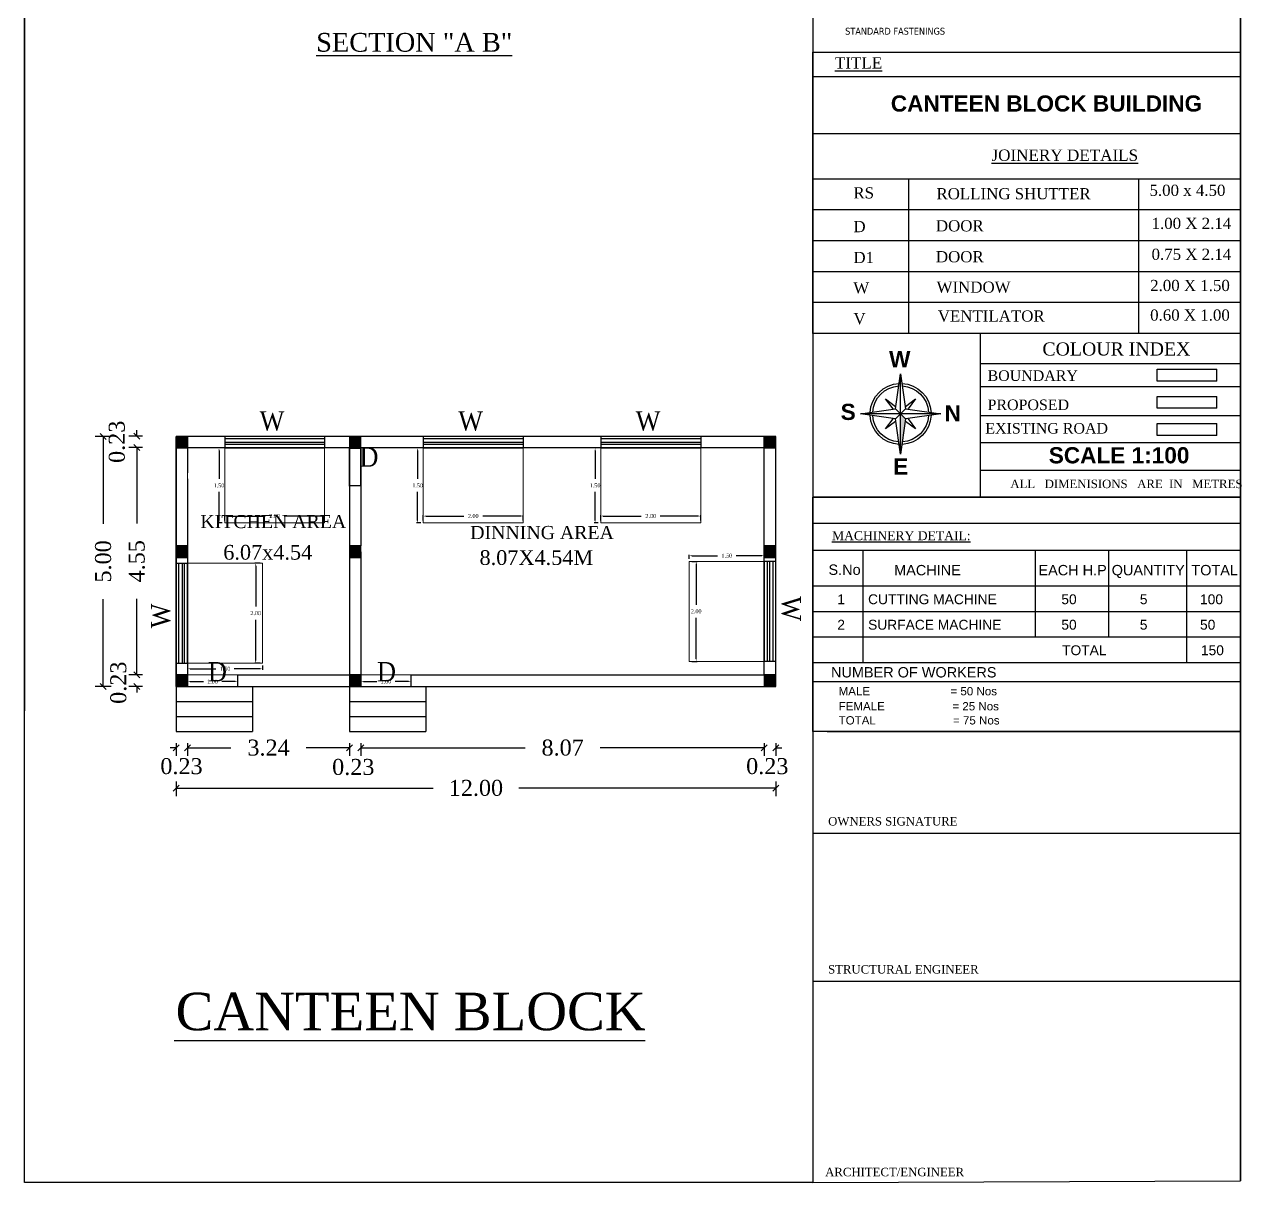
# Model space of a CAD drawing. Header units: metres. Extents: x 31037 to 31490, y -4422 to -3483.
# Drawn here: x 31191.9 to 31216.26, y -4214.88 to -4191.71 of the extents above; entities that cross this region are included whole.
import ezdxf
from ezdxf.enums import TextEntityAlignment as Align

# ---------------------------------------------------------------- set-up
doc = ezdxf.new("R2010")
doc.units = ezdxf.units.M
doc.header["$LTSCALE"] = 30
doc.header["$MEASUREMENT"] = 0
doc.header["$PDMODE"] = 34
doc.linetypes.add('DASHED2', pattern=[0.375, 0.25, -0.125])
doc.layers.get('0').update_dxf_attribs({"color": 30, "lineweight": 40})
for name, color, linetype in [('BLK_2_FLR_0_BLT_UP_AREA', 1, 'Continuous'), ('BLK_2_FLR_0_CARPET_AREA', 10, 'Continuous'), ('BLK_2_FLR_0_EXIT_WIDTH_DOOR', 2, 'Continuous'), ('BLK_2_FLR_0_KITCHEN_1', 1, 'Continuous'), ('BLK_2_FLR_0_KITCHEN_1_LIGHT_VENTILATION_1', 1, 'Continuous'), ('BLK_2_FLR_0_REGULAR_ROOM_1', 117, 'Continuous'), ('BLK_2_FLR_0_ROOM_1_LIGHT_VENTILATION_1', 3, 'Continuous'), ('LE', 3, 'Continuous'), ('txt', 75, 'Continuous')]:
    doc.layers.add(name, color=color, linetype=linetype)
for name, color, linetype, lineweight in [('DIM', 5, 'Continuous', 25), ('HAT', 8, 'Continuous', 18), ('JSC-K-Text 2', 7, 'Continuous', 20), ('Layer3', 7, 'DASHED2', 25), ('TEXT', 11, 'Continuous', 30), ('WINDOW', 3, 'Continuous', 30)]:
    doc.layers.add(name, color=color, linetype=linetype, lineweight=lineweight)
doc.styles.add('15', font='times.ttf', dxfattribs={"width": 0.9, "height": 1.5})
doc.styles.add('DIM', font='times.ttf')
doc.styles.add('JSC-Tahoma', font='tahoma.ttf')
doc.styles.add('off_name', font='arialbd.ttf')
doc.styles.add('RAM', font='dutchi.ttf')
doc.styles.add('ROMANC', font='times.ttf')
doc.styles.get("Standard").update_dxf_attribs({"font": 'times.ttf', "height": 0.05})
doc.styles.add('style2', font='arial.ttf')
doc.dimstyles.new('Standard$0', dxfattribs={"dimtxt": 0.08, "dimasz": 0.05, "dimexe": 0.02, "dimexo": 0.05, "dimgap": 0.09, "dimtad": 0, "dimtih": 1, "dimtoh": 1, "dimzin": 0, "dimdsep": 46, "dimtxsty": 'Standard', "dimcen": 0.09, "dimclrd": 7, "dimclre": 7, "dimclrt": 7, "dimadec": 0, "dimazin": 0, "dimtfac": 1, "dimtofl": 0, "dimtmove": 0, "dimatfit": 3, "dimfxl": 0, "dimtolj": 1, "dimtzin": 0, "dimarcsym": 0})

# ---------------------------------------------------------------- blocks, each defined once
blk = doc.blocks.new('_Oblique')
at = {"color": 0, "linetype": 'ByBlock', "lineweight": -2}
blk.add_line((-0.5, -0.5), (0.5, 0.5), dxfattribs=at)
blk = doc.blocks.new('*D121')
at = {"layer": 'BLK_2_FLR_0_ROOM_1_LIGHT_VENTILATION_1', "color": 232, "lineweight": -2}
for p, q in [((31199.832, -4200.182), (31199.749, -4200.182)), ((31199.769, -4200.232), (31199.769, -4200.801)), ((31199.769, -4201.632), (31199.769, -4201.062)), ((31199.832, -4201.682), (31199.749, -4201.682))]:
    blk.add_line(p, q, dxfattribs=at)
at = {"layer": 'BLK_2_FLR_0_ROOM_1_LIGHT_VENTILATION_1', "color": 232, "lineweight": 5}
for points in [[(31199.76, -4200.232), (31199.777, -4200.232), (31199.769, -4200.182)], [(31199.76, -4201.632), (31199.777, -4201.632), (31199.769, -4201.682)]]:
    blk.add_solid(points, dxfattribs=at)
at = {"layer": 'Defpoints', "color": 0, "lineweight": 5}
for p in [(31199.769, -4200.182), (31199.882, -4200.182), (31199.882, -4201.682)]:
    blk.add_point(p, dxfattribs=at)
at = {"layer": 'BLK_2_FLR_0_ROOM_1_LIGHT_VENTILATION_1', "color": 232, "lineweight": 5, "insert": (31199.769, -4200.932), "char_height": 0.08, "attachment_point": 5}
blk.add_mtext('\\A1;1.50', dxfattribs=at)
blk = doc.blocks.new('*D122')
at = {"layer": 'BLK_2_FLR_0_ROOM_1_LIGHT_VENTILATION_1', "color": 232, "lineweight": -2}
for p, q in [((31199.882, -4201.632), (31199.882, -4201.524)), ((31201.882, -4201.632), (31201.882, -4201.524)), ((31199.932, -4201.544), (31200.692, -4201.544)), ((31201.832, -4201.544), (31201.072, -4201.544))]:
    blk.add_line(p, q, dxfattribs=at)
at = {"layer": 'BLK_2_FLR_0_ROOM_1_LIGHT_VENTILATION_1', "color": 232, "lineweight": 5}
for points in [[(31199.932, -4201.536), (31199.932, -4201.552), (31199.882, -4201.544)], [(31201.832, -4201.536), (31201.832, -4201.552), (31201.882, -4201.544)]]:
    blk.add_solid(points, dxfattribs=at)
at = {"layer": 'Defpoints', "color": 0, "lineweight": 5}
for p in [(31199.882, -4201.682), (31201.882, -4201.544), (31201.882, -4201.682)]:
    blk.add_point(p, dxfattribs=at)
at = {"layer": 'BLK_2_FLR_0_ROOM_1_LIGHT_VENTILATION_1', "color": 232, "lineweight": 5, "insert": (31200.882, -4201.544), "char_height": 0.08, "attachment_point": 5}
blk.add_mtext('\\A1;2.00', dxfattribs=at)
blk = doc.blocks.new('*D123')
at = {"layer": 'BLK_2_FLR_0_ROOM_1_LIGHT_VENTILATION_1', "color": 232, "lineweight": -2}
for p, q in [((31203.384, -4200.182), (31203.3, -4200.182)), ((31203.32, -4200.232), (31203.32, -4200.801)), ((31203.32, -4201.632), (31203.32, -4201.062)), ((31203.384, -4201.682), (31203.3, -4201.682))]:
    blk.add_line(p, q, dxfattribs=at)
at = {"layer": 'BLK_2_FLR_0_ROOM_1_LIGHT_VENTILATION_1', "color": 232, "lineweight": 5}
for points in [[(31203.312, -4200.232), (31203.329, -4200.232), (31203.32, -4200.182)], [(31203.312, -4201.632), (31203.329, -4201.632), (31203.32, -4201.682)]]:
    blk.add_solid(points, dxfattribs=at)
at = {"layer": 'Defpoints', "color": 0, "lineweight": 5}
for p in [(31203.32, -4200.182), (31203.434, -4200.182), (31203.434, -4201.682)]:
    blk.add_point(p, dxfattribs=at)
at = {"layer": 'BLK_2_FLR_0_ROOM_1_LIGHT_VENTILATION_1', "color": 232, "lineweight": 5, "insert": (31203.32, -4200.932), "char_height": 0.08, "attachment_point": 5}
blk.add_mtext('\\A1;1.50', dxfattribs=at)
blk = doc.blocks.new('*D124')
at = {"layer": 'BLK_2_FLR_0_ROOM_1_LIGHT_VENTILATION_1', "color": 232, "lineweight": -2}
for p, q in [((31203.434, -4201.632), (31203.434, -4201.524)), ((31205.434, -4201.632), (31205.434, -4201.524)), ((31203.484, -4201.544), (31204.244, -4201.544)), ((31205.384, -4201.544), (31204.624, -4201.544))]:
    blk.add_line(p, q, dxfattribs=at)
at = {"layer": 'BLK_2_FLR_0_ROOM_1_LIGHT_VENTILATION_1', "color": 232, "lineweight": 5}
for points in [[(31203.484, -4201.536), (31203.484, -4201.552), (31203.434, -4201.544)], [(31205.384, -4201.536), (31205.384, -4201.552), (31205.434, -4201.544)]]:
    blk.add_solid(points, dxfattribs=at)
at = {"layer": 'Defpoints', "color": 0, "lineweight": 5}
for p in [(31203.434, -4201.682), (31205.434, -4201.544), (31205.434, -4201.682)]:
    blk.add_point(p, dxfattribs=at)
at = {"layer": 'BLK_2_FLR_0_ROOM_1_LIGHT_VENTILATION_1', "color": 232, "lineweight": 5, "insert": (31204.434, -4201.544), "char_height": 0.08, "attachment_point": 5}
blk.add_mtext('\\A1;2.00', dxfattribs=at)
blk = doc.blocks.new('*D125')
at = {"layer": 'BLK_2_FLR_0_ROOM_1_LIGHT_VENTILATION_1', "color": 232, "lineweight": -2}
for p, q in [((31205.205, -4202.402), (31205.205, -4202.318)), ((31205.255, -4202.338), (31205.771, -4202.338)), ((31206.655, -4202.338), (31206.14, -4202.338)), ((31206.705, -4202.402), (31206.705, -4202.318))]:
    blk.add_line(p, q, dxfattribs=at)
at = {"layer": 'BLK_2_FLR_0_ROOM_1_LIGHT_VENTILATION_1', "color": 232, "lineweight": 5}
for points in [[(31205.255, -4202.33), (31205.255, -4202.346), (31205.205, -4202.338)], [(31206.655, -4202.33), (31206.655, -4202.346), (31206.705, -4202.338)]]:
    blk.add_solid(points, dxfattribs=at)
at = {"layer": 'Defpoints', "color": 0, "lineweight": 5}
for p in [(31205.205, -4202.452), (31206.705, -4202.338), (31206.705, -4202.452)]:
    blk.add_point(p, dxfattribs=at)
at = {"layer": 'BLK_2_FLR_0_ROOM_1_LIGHT_VENTILATION_1', "color": 232, "lineweight": 5, "insert": (31205.955, -4202.338), "char_height": 0.08, "attachment_point": 5}
blk.add_mtext('\\A1;1.50', dxfattribs=at)
blk = doc.blocks.new('*D126')
at = {"layer": 'BLK_2_FLR_0_ROOM_1_LIGHT_VENTILATION_1', "color": 232, "lineweight": -2}
for p, q in [((31205.255, -4202.452), (31205.363, -4202.452)), ((31205.343, -4202.502), (31205.343, -4203.321)), ((31205.343, -4204.402), (31205.343, -4203.582)), ((31205.255, -4204.452), (31205.363, -4204.452))]:
    blk.add_line(p, q, dxfattribs=at)
at = {"layer": 'BLK_2_FLR_0_ROOM_1_LIGHT_VENTILATION_1', "color": 232, "lineweight": 5}
for points in [[(31205.335, -4202.502), (31205.351, -4202.502), (31205.343, -4202.452)], [(31205.335, -4204.402), (31205.351, -4204.402), (31205.343, -4204.452)]]:
    blk.add_solid(points, dxfattribs=at)
at = {"layer": 'Defpoints', "color": 0, "lineweight": 5}
for p in [(31205.205, -4202.452), (31205.205, -4204.452), (31205.343, -4204.452)]:
    blk.add_point(p, dxfattribs=at)
at = {"layer": 'BLK_2_FLR_0_ROOM_1_LIGHT_VENTILATION_1', "color": 232, "lineweight": 5, "insert": (31205.343, -4203.452), "char_height": 0.08, "attachment_point": 5}
blk.add_mtext('\\A1;2.00', dxfattribs=at)
blk = doc.blocks.new('*D127')
at = {"layer": 'BLK_2_FLR_0_KITCHEN_1_LIGHT_VENTILATION_1', "color": 232, "lineweight": -2}
for p, q in [((31195.858, -4200.182), (31195.774, -4200.182)), ((31195.794, -4200.232), (31195.794, -4200.801)), ((31195.794, -4201.632), (31195.794, -4201.062)), ((31195.858, -4201.682), (31195.774, -4201.682))]:
    blk.add_line(p, q, dxfattribs=at)
at = {"layer": 'BLK_2_FLR_0_KITCHEN_1_LIGHT_VENTILATION_1', "color": 232, "lineweight": 5}
for points in [[(31195.786, -4200.232), (31195.802, -4200.232), (31195.794, -4200.182)], [(31195.786, -4201.632), (31195.802, -4201.632), (31195.794, -4201.682)]]:
    blk.add_solid(points, dxfattribs=at)
at = {"layer": 'Defpoints', "color": 0, "lineweight": 5}
for p in [(31195.794, -4200.182), (31195.908, -4200.182), (31195.908, -4201.682)]:
    blk.add_point(p, dxfattribs=at)
at = {"layer": 'BLK_2_FLR_0_KITCHEN_1_LIGHT_VENTILATION_1', "color": 232, "lineweight": 5, "insert": (31195.794, -4200.932), "char_height": 0.08, "attachment_point": 5}
blk.add_mtext('\\A1;1.50', dxfattribs=at)
blk = doc.blocks.new('*D128')
at = {"layer": 'BLK_2_FLR_0_KITCHEN_1_LIGHT_VENTILATION_1', "color": 232, "lineweight": -2}
for p, q in [((31195.908, -4201.632), (31195.908, -4201.524)), ((31197.908, -4201.632), (31197.908, -4201.524)), ((31195.958, -4201.544), (31196.718, -4201.544)), ((31197.858, -4201.544), (31197.098, -4201.544))]:
    blk.add_line(p, q, dxfattribs=at)
at = {"layer": 'BLK_2_FLR_0_KITCHEN_1_LIGHT_VENTILATION_1', "color": 232, "lineweight": 5}
for points in [[(31195.958, -4201.536), (31195.958, -4201.552), (31195.908, -4201.544)], [(31197.858, -4201.536), (31197.858, -4201.552), (31197.908, -4201.544)]]:
    blk.add_solid(points, dxfattribs=at)
at = {"layer": 'Defpoints', "color": 0, "lineweight": 5}
for p in [(31195.908, -4201.682), (31197.908, -4201.544), (31197.908, -4201.682)]:
    blk.add_point(p, dxfattribs=at)
at = {"layer": 'BLK_2_FLR_0_KITCHEN_1_LIGHT_VENTILATION_1', "color": 232, "lineweight": 5, "insert": (31196.908, -4201.544), "char_height": 0.08, "attachment_point": 5}
blk.add_mtext('\\A1;2.00', dxfattribs=at)
blk = doc.blocks.new('*D129')
at = {"layer": 'BLK_2_FLR_0_KITCHEN_1_LIGHT_VENTILATION_1', "color": 232, "lineweight": -2}
for p, q in [((31195.165, -4204.537), (31195.165, -4204.62)), ((31195.215, -4204.6), (31195.731, -4204.6)), ((31196.615, -4204.6), (31196.1, -4204.6)), ((31196.665, -4204.537), (31196.665, -4204.62))]:
    blk.add_line(p, q, dxfattribs=at)
at = {"layer": 'BLK_2_FLR_0_KITCHEN_1_LIGHT_VENTILATION_1', "color": 232, "lineweight": 5}
for points in [[(31195.215, -4204.592), (31195.215, -4204.609), (31195.165, -4204.6)], [(31196.615, -4204.592), (31196.615, -4204.609), (31196.665, -4204.6)]]:
    blk.add_solid(points, dxfattribs=at)
at = {"layer": 'Defpoints', "color": 0, "lineweight": 5}
for p in [(31195.165, -4204.487), (31195.165, -4204.6), (31196.665, -4204.487)]:
    blk.add_point(p, dxfattribs=at)
at = {"layer": 'BLK_2_FLR_0_KITCHEN_1_LIGHT_VENTILATION_1', "color": 232, "lineweight": 5, "insert": (31195.915, -4204.6), "char_height": 0.08, "attachment_point": 5}
blk.add_mtext('\\A1;1.50', dxfattribs=at)
blk = doc.blocks.new('*D130')
at = {"layer": 'BLK_2_FLR_0_KITCHEN_1_LIGHT_VENTILATION_1', "color": 232, "lineweight": -2}
for p, q in [((31196.615, -4202.487), (31196.508, -4202.487)), ((31196.528, -4202.537), (31196.528, -4203.356)), ((31196.528, -4204.437), (31196.528, -4203.618)), ((31196.615, -4204.487), (31196.508, -4204.487))]:
    blk.add_line(p, q, dxfattribs=at)
at = {"layer": 'BLK_2_FLR_0_KITCHEN_1_LIGHT_VENTILATION_1', "color": 232, "lineweight": 5}
for points in [[(31196.52, -4202.537), (31196.536, -4202.537), (31196.528, -4202.487)], [(31196.52, -4204.437), (31196.536, -4204.437), (31196.528, -4204.487)]]:
    blk.add_solid(points, dxfattribs=at)
at = {"layer": 'Defpoints', "color": 0, "lineweight": 5}
for p in [(31196.528, -4202.487), (31196.665, -4202.487), (31196.665, -4204.487)]:
    blk.add_point(p, dxfattribs=at)
at = {"layer": 'BLK_2_FLR_0_KITCHEN_1_LIGHT_VENTILATION_1', "color": 232, "lineweight": 5, "insert": (31196.528, -4203.487), "char_height": 0.08, "attachment_point": 5}
blk.add_mtext('\\A1;2.00', dxfattribs=at)
blk = doc.blocks.new('*D131')
at = {"layer": 'BLK_2_FLR_0_EXIT_WIDTH_DOOR', "color": 2, "lineweight": -2}
for p, q in [((31195.165, -4204.772), (31195.165, -4204.876)), ((31195.215, -4204.856), (31195.481, -4204.856)), ((31196.115, -4204.856), (31195.85, -4204.856)), ((31196.165, -4204.772), (31196.165, -4204.876))]:
    blk.add_line(p, q, dxfattribs=at)
at = {"layer": 'BLK_2_FLR_0_EXIT_WIDTH_DOOR', "color": 2, "lineweight": 5}
for points in [[(31195.215, -4204.848), (31195.215, -4204.865), (31195.165, -4204.856)], [(31196.115, -4204.848), (31196.115, -4204.865), (31196.165, -4204.856)]]:
    blk.add_solid(points, dxfattribs=at)
at = {"layer": 'Defpoints', "color": 0, "lineweight": 5}
for p in [(31195.165, -4204.722), (31196.165, -4204.722), (31196.165, -4204.856)]:
    blk.add_point(p, dxfattribs=at)
at = {"layer": 'BLK_2_FLR_0_EXIT_WIDTH_DOOR', "color": 2, "lineweight": 5, "insert": (31195.665, -4204.856), "char_height": 0.08, "attachment_point": 5}
blk.add_mtext('\\A1;1.00', dxfattribs=at)
blk = doc.blocks.new('*D132')
at = {"layer": 'BLK_2_FLR_0_EXIT_WIDTH_DOOR', "color": 2, "lineweight": -2}
for p, q in [((31198.635, -4204.772), (31198.635, -4204.876)), ((31198.685, -4204.856), (31198.951, -4204.856)), ((31199.585, -4204.856), (31199.32, -4204.856)), ((31199.635, -4204.772), (31199.635, -4204.876))]:
    blk.add_line(p, q, dxfattribs=at)
at = {"layer": 'BLK_2_FLR_0_EXIT_WIDTH_DOOR', "color": 2, "lineweight": 5}
for points in [[(31198.685, -4204.848), (31198.685, -4204.865), (31198.635, -4204.856)], [(31199.585, -4204.848), (31199.585, -4204.865), (31199.635, -4204.856)]]:
    blk.add_solid(points, dxfattribs=at)
at = {"layer": 'Defpoints', "color": 0, "lineweight": 5}
for p in [(31198.635, -4204.722), (31199.635, -4204.722), (31199.635, -4204.856)]:
    blk.add_point(p, dxfattribs=at)
at = {"layer": 'BLK_2_FLR_0_EXIT_WIDTH_DOOR', "color": 2, "lineweight": 5, "insert": (31199.135, -4204.856), "char_height": 0.08, "attachment_point": 5}
blk.add_mtext('\\A1;1.00', dxfattribs=at)

msp = doc.modelspace()

# ---------------------------------------------------------------- hatches: boundary and pattern name
at = {"lineweight": 25}
msp.add_hatch(color=3, dxfattribs=at).paths.add_polyline_path([(31209.53427, -4199.60178), (31209.43397, -4199.50155), (31209.43426, -4200.30363)])
msp.add_hatch(color=3, dxfattribs=at).paths.add_polyline_path([(31209.53427, -4199.60178), (31209.43397, -4199.50155), (31209.43426, -4200.30363)])
msp.add_hatch(color=3, dxfattribs=at).paths.add_polyline_path([(31209.53427, -4199.60178), (31209.43397, -4199.50155), (31209.43426, -4200.30363)])
msp.add_hatch(color=3, dxfattribs=at).paths.add_polyline_path([(31209.53427, -4199.60178), (31209.43397, -4199.50155), (31209.43426, -4200.30363)])
at = {"layer": 'HAT', "lineweight": 25}
for points in [[(31195.1654, -4200.18153), (31194.9354, -4200.18153), (31194.9354, -4199.95153), (31195.1654, -4199.95153)], [(31198.6354, -4200.18153), (31198.4054, -4200.18153), (31198.4054, -4199.95153), (31198.6354, -4199.95153)], [(31206.9354, -4200.18153), (31206.7054, -4200.18153), (31206.7054, -4199.95153), (31206.9354, -4199.95153)], [(31195.1654, -4202.37153), (31194.9354, -4202.37153), (31194.9354, -4202.14153), (31195.1654, -4202.14153)], [(31198.6354, -4202.37153), (31198.4054, -4202.37153), (31198.4054, -4202.14153), (31198.6354, -4202.14153)], [(31206.9354, -4202.37153), (31206.7054, -4202.37153), (31206.7054, -4202.14153), (31206.9354, -4202.14153)], [(31195.1654, -4204.95153), (31194.9354, -4204.95153), (31194.9354, -4204.72153), (31195.1654, -4204.72153)], [(31198.6354, -4204.95153), (31198.4054, -4204.95153), (31198.4054, -4204.72153), (31198.6354, -4204.72153)], [(31206.9354, -4204.95153), (31206.7054, -4204.95153), (31206.7054, -4204.72153), (31206.9354, -4204.72153)]]:
    msp.add_hatch(color=0, dxfattribs=at).paths.add_polyline_path(points)

# ---------------------------------------------------------------- linework, layer by layer
at = {"color": 0, "lineweight": 25}
for p, q in [((31216.23336, -4194.80115), (31207.67829, -4194.80115)), ((31209.59096, -4194.80115), (31209.59096, -4197.89119)), ((31214.19325, -4194.80115), (31214.19325, -4197.89119)), ((31216.23336, -4195.41916), (31207.67829, -4195.41916)), ((31216.23336, -4196.03717), (31207.67829, -4196.03717)), ((31216.23336, -4196.65518), (31207.67829, -4196.65518)), ((31216.23336, -4196.65518), (31207.67829, -4196.65518)), ((31216.23336, -4197.27318), (31207.67829, -4197.27318)), ((31216.23336, -4197.27318), (31207.67829, -4197.27318)), ((31216.23336, -4197.89119), (31207.96508, -4197.89119)), ((31216.23336, -4197.89119), (31207.96508, -4197.89119)), ((31206.7054, -4199.95153), (31194.9354, -4199.95153)), ((31194.9354, -4199.95153), (31194.9354, -4204.95153)), ((31195.1654, -4199.95153), (31195.1654, -4200.68153)), ((31195.90774, -4199.95153), (31195.90774, -4200.18153)), ((31197.90774, -4199.95153), (31197.90774, -4200.18153)), ((31199.88225, -4199.95153), (31199.88225, -4200.18153)), ((31201.88225, -4199.95153), (31201.88225, -4200.18153)), ((31203.43407, -4199.95153), (31203.43407, -4200.18153)), ((31205.43407, -4199.95153), (31205.43407, -4200.18153)), ((31206.7054, -4204.72153), (31206.7054, -4199.95153)), ((31206.7054, -4200.68153), (31206.7054, -4199.95153)), ((31206.9354, -4204.95153), (31206.9354, -4199.95153)), ((31198.4054, -4200.18153), (31195.1654, -4200.18153)), ((31198.4054, -4200.18153), (31197.4054, -4200.18153)), ((31198.4054, -4200.18153), (31198.4054, -4200.93153)), ((31198.4054, -4200.94536), (31198.4054, -4200.19536)), ((31206.7054, -4200.18153), (31198.6354, -4200.18153)), ((31198.6354, -4200.18153), (31198.6354, -4200.93153)), ((31198.6354, -4200.94536), (31198.6354, -4200.19536)), ((31195.1654, -4200.80153), (31195.1654, -4204.95153)), ((31198.4054, -4200.93153), (31198.4054, -4204.72153)), ((31198.6354, -4200.93153), (31198.6354, -4202.14153)), ((31198.6354, -4202.26153), (31198.6354, -4204.95153)), ((31194.9354, -4202.48684), (31195.1654, -4202.48684)), ((31206.9354, -4202.45153), (31206.7054, -4202.45153)), ((31206.9354, -4204.45153), (31206.7054, -4204.45153)), ((31194.9354, -4204.48684), (31195.1654, -4204.48684)), ((31196.1654, -4204.72153), (31196.1654, -4204.95153)), ((31196.1654, -4204.72153), (31198.4054, -4204.72153)), ((31199.6354, -4204.72153), (31199.6354, -4204.95153)), ((31199.6354, -4204.72153), (31206.9354, -4204.72153)), ((31194.9354, -4204.95153), (31195.1654, -4204.95153)), ((31196.1654, -4204.95153), (31198.6354, -4204.95153)), ((31199.6354, -4204.95153), (31204.9354, -4204.95153))]:
    msp.add_line(p, q, dxfattribs=at)
at = {"lineweight": 25}
for p, q in [((31209.33367, -4199.40133), (31209.43368, -4198.69947)), ((31209.33367, -4199.40133), (31209.43368, -4198.69947)), ((31209.33367, -4199.40133), (31209.43368, -4198.69947)), ((31209.33367, -4199.40133), (31209.43368, -4198.69947)), ((31209.43397, -4199.50155), (31209.43368, -4198.69947)), ((31209.43368, -4198.69947), (31209.53419, -4199.40126)), ((31209.43397, -4199.50155), (31209.43368, -4198.69947)), ((31209.43368, -4198.69947), (31209.53419, -4199.40126)), ((31209.43397, -4199.50155), (31209.43368, -4198.69947)), ((31209.43368, -4198.69947), (31209.53419, -4199.40126)), ((31209.43397, -4199.50155), (31209.43368, -4198.69947)), ((31209.43368, -4198.69947), (31209.53419, -4199.40126)), ((31209.13308, -4199.20088), (31209.33366, -4199.3512)), ((31209.28354, -4199.40135), (31209.13308, -4199.20088)), ((31209.13308, -4199.20088), (31209.33366, -4199.3512)), ((31209.28354, -4199.40135), (31209.13308, -4199.20088)), ((31209.13308, -4199.20088), (31209.33366, -4199.3512)), ((31209.28354, -4199.40135), (31209.13308, -4199.20088)), ((31209.13308, -4199.20088), (31209.33366, -4199.3512)), ((31209.28354, -4199.40135), (31209.13308, -4199.20088)), ((31209.53418, -4199.35113), (31209.73464, -4199.20066)), ((31209.53418, -4199.35113), (31209.73464, -4199.20066)), ((31209.53418, -4199.35113), (31209.73464, -4199.20066)), ((31209.53418, -4199.35113), (31209.73464, -4199.20066)), ((31209.73464, -4199.20066), (31209.58432, -4199.40124)), ((31209.73464, -4199.20066), (31209.58432, -4199.40124)), ((31209.73464, -4199.20066), (31209.58432, -4199.40124)), ((31209.73464, -4199.20066), (31209.58432, -4199.40124)), ((31208.63189, -4199.50184), (31209.33367, -4199.40133)), ((31208.63189, -4199.50184), (31209.33367, -4199.40133)), ((31208.63189, -4199.50184), (31209.33367, -4199.40133)), ((31208.63189, -4199.50184), (31209.33367, -4199.40133)), ((31209.43397, -4199.50155), (31208.63189, -4199.50184)), ((31209.43397, -4199.50155), (31208.63189, -4199.50184)), ((31209.43397, -4199.50155), (31208.63189, -4199.50184)), ((31209.43397, -4199.50155), (31208.63189, -4199.50184)), ((31209.33375, -4199.60185), (31208.63189, -4199.50184)), ((31209.33375, -4199.60185), (31208.63189, -4199.50184)), ((31209.33375, -4199.60185), (31208.63189, -4199.50184)), ((31209.33375, -4199.60185), (31208.63189, -4199.50184)), ((31209.33367, -4199.40133), (31209.43397, -4199.50155)), ((31209.33367, -4199.40133), (31209.43397, -4199.50155)), ((31209.33367, -4199.40133), (31209.43397, -4199.50155)), ((31209.33367, -4199.40133), (31209.43397, -4199.50155)), ((31209.43397, -4199.50155), (31209.33375, -4199.60185)), ((31209.43397, -4199.50155), (31209.33375, -4199.60185)), ((31209.43397, -4199.50155), (31209.33375, -4199.60185)), ((31209.43397, -4199.50155), (31209.33375, -4199.60185)), ((31209.53419, -4199.40126), (31209.43397, -4199.50155)), ((31209.53419, -4199.40126), (31209.43397, -4199.50155)), ((31209.53419, -4199.40126), (31209.43397, -4199.50155)), ((31209.53419, -4199.40126), (31209.43397, -4199.50155)), ((31210.23605, -4199.50127), (31209.43397, -4199.50155)), ((31210.23605, -4199.50127), (31209.43397, -4199.50155)), ((31210.23605, -4199.50127), (31209.43397, -4199.50155)), ((31210.23605, -4199.50127), (31209.43397, -4199.50155)), ((31209.43426, -4200.30363), (31209.43397, -4199.50155)), ((31209.43397, -4199.50155), (31209.53427, -4199.60178)), ((31209.43426, -4200.30363), (31209.43397, -4199.50155)), ((31209.43397, -4199.50155), (31209.53427, -4199.60178)), ((31209.43426, -4200.30363), (31209.43397, -4199.50155)), ((31209.43397, -4199.50155), (31209.53427, -4199.60178)), ((31209.43426, -4200.30363), (31209.43397, -4199.50155)), ((31209.43397, -4199.50155), (31209.53427, -4199.60178)), ((31209.53419, -4199.40126), (31210.23605, -4199.50127)), ((31209.53419, -4199.40126), (31210.23605, -4199.50127)), ((31209.53419, -4199.40126), (31210.23605, -4199.50127)), ((31209.53419, -4199.40126), (31210.23605, -4199.50127)), ((31210.23605, -4199.50127), (31209.53427, -4199.60178)), ((31210.23605, -4199.50127), (31209.53427, -4199.60178)), ((31210.23605, -4199.50127), (31209.53427, -4199.60178)), ((31210.23605, -4199.50127), (31209.53427, -4199.60178)), ((31209.1333, -4199.80244), (31209.28362, -4199.60187)), ((31209.1333, -4199.80244), (31209.28362, -4199.60187)), ((31209.1333, -4199.80244), (31209.28362, -4199.60187)), ((31209.1333, -4199.80244), (31209.28362, -4199.60187)), ((31209.33376, -4199.65198), (31209.1333, -4199.80244)), ((31209.33376, -4199.65198), (31209.1333, -4199.80244)), ((31209.33376, -4199.65198), (31209.1333, -4199.80244)), ((31209.33376, -4199.65198), (31209.1333, -4199.80244)), ((31209.43426, -4200.30363), (31209.33375, -4199.60185)), ((31209.43426, -4200.30363), (31209.33375, -4199.60185)), ((31209.43426, -4200.30363), (31209.33375, -4199.60185)), ((31209.43426, -4200.30363), (31209.33375, -4199.60185)), ((31209.53427, -4199.60178), (31209.43426, -4200.30363)), ((31209.53427, -4199.60178), (31209.43426, -4200.30363)), ((31209.53427, -4199.60178), (31209.43426, -4200.30363)), ((31209.53427, -4199.60178), (31209.43426, -4200.30363)), ((31209.73486, -4199.80222), (31209.53428, -4199.65191)), ((31209.73486, -4199.80222), (31209.53428, -4199.65191)), ((31209.73486, -4199.80222), (31209.53428, -4199.65191)), ((31209.73486, -4199.80222), (31209.53428, -4199.65191)), ((31209.5844, -4199.60176), (31209.73486, -4199.80222)), ((31209.5844, -4199.60176), (31209.73486, -4199.80222)), ((31209.5844, -4199.60176), (31209.73486, -4199.80222)), ((31209.5844, -4199.60176), (31209.73486, -4199.80222))]:
    msp.add_line(p, q, dxfattribs=at)
at = {"lineweight": 25, "extrusion": (0, 0, -1)}
for major_axis, start_param, end_param in [((-0.60986, 0.00001), 0.04482139, 1.52524047), ((-0.60986, 0.00001), 0.04482139, 1.52524047), ((-0.60986, 0.00001), 0.04482139, 1.52524047), ((-0.60986, 0.00001), 0.04482139, 1.52524047), ((-0.56047, 0.00002), 0.06151214, 1.50851559), ((-0.56047, 0.00002), 0.06151214, 1.50851559), ((-0.56047, 0.00002), 0.06151214, 1.50851559), ((-0.56047, 0.00002), 0.06151214, 1.50851559), ((-0.60986, 0), 1.61562732, 3.0960464), ((-0.60986, 0), 1.61562732, 3.0960464), ((-0.60986, 0), 1.61562732, 3.0960464), ((-0.60986, 0), 1.61562732, 3.0960464), ((-0.56047, 0), 1.63232874, 3.07933218), ((-0.56047, 0), 1.63232874, 3.07933218), ((-0.56047, 0), 1.63232874, 3.07933218), ((-0.56047, 0), 1.63232874, 3.07933218), ((-0.60986, -0.00001), -1.52595128, -0.0455322), ((-0.60986, -0.00001), -1.52595128, -0.0455322), ((-0.60986, -0.00001), -1.52595128, -0.0455322), ((-0.60986, -0.00001), -1.52595128, -0.0455322), ((-0.56047, 0), -1.5092488, -0.06224536), ((-0.56047, 0), -1.5092488, -0.06224536), ((-0.56047, 0), -1.5092488, -0.06224536), ((-0.56047, 0), -1.5092488, -0.06224536), ((-0.60986, 0), 3.18642881, 4.66684789), ((-0.60986, 0), 3.18642881, 4.66684789), ((-0.60986, 0), 3.18642881, 4.66684789), ((-0.60986, 0), 3.18642881, 4.66684789), ((-0.56047, 0), 3.20313925, 4.65014269), ((-0.56047, 0), 3.20313925, 4.65014269), ((-0.56047, 0), 3.20313925, 4.65014269), ((-0.56047, 0), 3.20313925, 4.65014269)]:
    msp.add_ellipse((31209.43397, -4199.50155), major_axis=major_axis, ratio=1, start_param=start_param, end_param=end_param, dxfattribs=at)
at = {"layer": 'BLK_2_FLR_0_BLT_UP_AREA', "color": 45, "lineweight": 5}
msp.add_lwpolyline([(31194.9354, -4204.95153), (31206.9354, -4204.95153), (31206.9354, -4199.95153), (31194.9354, -4199.95153)], close=True, dxfattribs=at)
at = {"layer": 'BLK_2_FLR_0_CARPET_AREA', "color": 45, "lineweight": 5}
msp.add_lwpolyline([(31195.1654, -4200.18153), (31206.7054, -4200.18153), (31206.7054, -4204.72153), (31198.6354, -4204.72153), (31198.6354, -4200.93153), (31198.4054, -4200.93153), (31198.4054, -4204.72153), (31195.1654, -4204.72153)], close=True, dxfattribs=at)
at = {"layer": 'BLK_2_FLR_0_KITCHEN_1', "color": 4, "lineweight": 5}
msp.add_lwpolyline([(31198.4054, -4204.72153), (31195.1654, -4204.72153), (31195.1654, -4200.18153), (31198.4054, -4200.18153)], close=True, dxfattribs=at)
at = {"layer": 'BLK_2_FLR_0_KITCHEN_1_LIGHT_VENTILATION_1', "color": 232, "lineweight": 5}
for points in [[(31195.90774, -4200.18153), (31197.90774, -4200.18153), (31197.90774, -4201.68153), (31195.90774, -4201.68153)], [(31195.1654, -4204.48684), (31195.1654, -4202.48684), (31196.6654, -4202.48684), (31196.6654, -4204.48684)]]:
    msp.add_lwpolyline(points, close=True, dxfattribs=at)
at = {"layer": 'BLK_2_FLR_0_REGULAR_ROOM_1', "color": 4, "lineweight": 5}
msp.add_lwpolyline([(31198.6354, -4204.72153), (31206.7054, -4204.72153), (31206.7054, -4200.18153), (31198.6354, -4200.18153)], close=True, dxfattribs=at)
at = {"layer": 'BLK_2_FLR_0_ROOM_1_LIGHT_VENTILATION_1', "color": 232, "lineweight": 5}
for points in [[(31199.88225, -4200.18153), (31201.88225, -4200.18153), (31201.88225, -4201.68153), (31199.88225, -4201.68153)], [(31203.43407, -4200.18153), (31205.43407, -4200.18153), (31205.43407, -4201.68153), (31203.43407, -4201.68153)], [(31206.7054, -4202.45153), (31206.7054, -4204.45153), (31205.2054, -4204.45153), (31205.2054, -4202.45153)]]:
    msp.add_lwpolyline(points, close=True, dxfattribs=at)
at = {"layer": 'DIM', "color": 0, "lineweight": 25}
for p, q in [((31191.89869, -4177.20091), (31191.89869, -4205.44054)), ((31191.89869, -4214.87983), (31191.89869, -4177.20091)), ((31207.67829, -4177.19363), (31207.67829, -4210.25393)), ((31207.67829, -4177.19363), (31207.67829, -4214.861)), ((31216.23199, -4177.19363), (31216.23199, -4214.84218)), ((31216.23199, -4214.84218), (31216.23199, -4177.19363)), ((31207.67829, -4197.89119), (31207.67829, -4192.26413)), ((31207.67829, -4192.26413), (31216.23336, -4192.26413)), ((31216.23336, -4192.26413), (31216.23336, -4197.89119)), ((31207.67829, -4192.7509), (31216.23336, -4192.7509)), ((31207.67829, -4193.88774), (31216.23336, -4193.88774)), ((31207.67829, -4197.89119), (31207.67829, -4193.88774)), ((31216.23336, -4193.88774), (31216.23336, -4197.89119)), ((31216.23336, -4197.89119), (31207.67829, -4197.89119)), ((31207.67829, -4197.89119), (31207.67829, -4201.68739)), ((31216.23336, -4197.89119), (31207.67829, -4197.89119)), ((31216.23336, -4197.89119), (31207.67829, -4197.89119)), ((31211.02915, -4201.16474), (31211.02915, -4197.89119)), ((31216.23336, -4201.68749), (31216.23336, -4197.89119)), ((31194.9354, -4204.95153), (31194.9354, -4199.95153)), ((31198.6354, -4200.19536), (31198.4054, -4200.19536)), ((31198.4054, -4200.93153), (31198.6354, -4200.93153)), ((31198.4054, -4200.93153), (31198.6354, -4200.93153)), ((31207.67829, -4205.85461), (31207.6783, -4201.16475)), ((31207.6783, -4201.16475), (31216.23336, -4201.16475)), ((31216.23336, -4201.16475), (31216.23336, -4205.85461)), ((31207.67829, -4201.68739), (31216.23336, -4201.68749)), ((31211.02914, -4201.68742), (31211.02914, -4201.68739)), ((31194.9354, -4204.95153), (31194.9354, -4205.85153)), ((31194.9354, -4204.95153), (31206.9354, -4204.95153)), ((31195.1654, -4204.95153), (31196.1654, -4204.95153)), ((31196.4654, -4204.95153), (31196.4654, -4205.85153)), ((31198.4054, -4204.95153), (31198.4054, -4205.85153)), ((31198.6354, -4204.95153), (31199.6354, -4204.95153)), ((31199.9354, -4204.95153), (31199.9354, -4205.85153)), ((31194.9354, -4205.25153), (31196.4654, -4205.25153)), ((31198.4054, -4205.25153), (31199.9354, -4205.25153)), ((31194.9354, -4205.55153), (31196.4654, -4205.55153)), ((31198.4054, -4205.55153), (31199.9354, -4205.55153)), ((31194.9354, -4205.85153), (31196.4654, -4205.85153)), ((31198.4054, -4205.85153), (31199.9354, -4205.85153)), ((31216.23336, -4205.85461), (31207.67829, -4205.85461)), ((31207.67829, -4214.87983), (31191.89869, -4214.87983)), ((31207.67829, -4214.87983), (31216.23199, -4214.84218))]:
    msp.add_line(p, q, dxfattribs=at)
at = {"layer": 'DIM', "color": 4, "lineweight": 25}
for p, q in [((31194.14919, -4199.94536), (31194.14919, -4199.82536)), ((31193.63553, -4199.95153), (31193.31722, -4199.95153)), ((31193.47722, -4199.95153), (31193.47722, -4201.69781)), ((31194.26351, -4199.94536), (31193.98919, -4199.94536)), ((31194.26351, -4200.17536), (31193.98919, -4200.17536)), ((31194.26351, -4200.17536), (31193.98919, -4200.17536)), ((31194.14919, -4200.17536), (31194.14919, -4200.29536)), ((31194.14919, -4200.17536), (31194.14919, -4201.69427)), ((31193.47722, -4204.95153), (31193.47722, -4203.20524)), ((31194.14919, -4204.72153), (31194.14919, -4203.20262)), ((31194.14919, -4204.72153), (31194.14919, -4204.60153)), ((31194.26351, -4204.72153), (31193.98919, -4204.72153)), ((31194.26351, -4204.72153), (31193.98919, -4204.72153)), ((31193.63553, -4204.95153), (31193.31722, -4204.95153)), ((31194.26351, -4204.95153), (31193.98919, -4204.95153)), ((31194.14919, -4204.95153), (31194.14919, -4205.07153)), ((31194.9354, -4206.08591), (31194.9354, -4206.3392)), ((31195.1654, -4206.08591), (31195.1654, -4206.3392)), ((31195.1654, -4206.08591), (31195.1654, -4206.3392)), ((31198.4054, -4206.08591), (31198.4054, -4206.3392)), ((31198.4054, -4206.08591), (31198.4054, -4206.3392)), ((31198.6354, -4206.08591), (31198.6354, -4206.3392)), ((31198.6354, -4206.08591), (31198.6354, -4206.3392)), ((31206.7054, -4206.08591), (31206.7054, -4206.3392)), ((31206.7054, -4206.08591), (31206.7054, -4206.3392)), ((31206.9354, -4206.08591), (31206.9354, -4206.3392)), ((31194.9354, -4206.1792), (31194.8154, -4206.1792)), ((31195.1654, -4206.1792), (31195.2854, -4206.1792)), ((31195.1654, -4206.1792), (31196.02973, -4206.1792)), ((31198.4054, -4206.1792), (31197.54108, -4206.1792)), ((31198.4054, -4206.1792), (31198.2854, -4206.1792)), ((31198.6354, -4206.1792), (31198.7554, -4206.1792)), ((31198.6354, -4206.1792), (31201.92177, -4206.1792)), ((31206.7054, -4206.1792), (31203.41904, -4206.1792)), ((31206.7054, -4206.1792), (31206.5854, -4206.1792)), ((31206.9354, -4206.1792), (31207.0554, -4206.1792)), ((31194.9354, -4206.85389), (31194.9354, -4207.1452)), ((31206.9354, -4206.85389), (31206.9354, -4207.1452)), ((31194.9354, -4206.9852), (31200.07995, -4206.9852)), ((31206.9354, -4206.9852), (31201.79086, -4206.9852))]:
    msp.add_line(p, q, dxfattribs=at)
at = {"layer": 'HAT', "color": 0, "lineweight": 25}
for p, q in [((31194.9354, -4199.95153), (31194.9354, -4200.18153)), ((31195.1654, -4199.95153), (31194.9354, -4199.95153)), ((31195.1654, -4200.18153), (31195.1654, -4199.95153)), ((31198.4054, -4199.95153), (31198.4054, -4200.18153)), ((31198.6354, -4199.95153), (31198.4054, -4199.95153)), ((31198.6354, -4200.18153), (31198.6354, -4199.95153)), ((31206.7054, -4199.95153), (31206.7054, -4200.18153)), ((31206.9354, -4199.95153), (31206.7054, -4199.95153)), ((31206.9354, -4200.18153), (31206.9354, -4199.95153)), ((31194.9354, -4200.18153), (31195.1654, -4200.18153)), ((31198.4054, -4200.18153), (31198.6354, -4200.18153)), ((31206.7054, -4200.18153), (31206.9354, -4200.18153)), ((31194.9354, -4202.14153), (31194.9354, -4202.37153)), ((31195.1654, -4202.14153), (31194.9354, -4202.14153)), ((31195.1654, -4202.37153), (31195.1654, -4202.14153)), ((31198.4054, -4202.14153), (31198.4054, -4202.37153)), ((31198.6354, -4202.14153), (31198.4054, -4202.14153)), ((31198.6354, -4202.37153), (31198.6354, -4202.14153)), ((31206.7054, -4202.14153), (31206.7054, -4202.37153)), ((31206.9354, -4202.14153), (31206.7054, -4202.14153)), ((31206.9354, -4202.37153), (31206.9354, -4202.14153)), ((31194.9354, -4202.37153), (31195.1654, -4202.37153)), ((31198.4054, -4202.37153), (31198.6354, -4202.37153)), ((31206.7054, -4202.37153), (31206.9354, -4202.37153)), ((31194.9354, -4204.72153), (31194.9354, -4204.95153)), ((31195.1654, -4204.72153), (31194.9354, -4204.72153)), ((31195.1654, -4204.95153), (31195.1654, -4204.72153)), ((31198.4054, -4204.72153), (31198.4054, -4204.95153)), ((31198.6354, -4204.72153), (31198.4054, -4204.72153)), ((31198.6354, -4204.95153), (31198.6354, -4204.72153)), ((31206.7054, -4204.72153), (31206.7054, -4204.95153)), ((31206.9354, -4204.72153), (31206.7054, -4204.72153)), ((31206.9354, -4204.95153), (31206.9354, -4204.72153)), ((31194.9354, -4204.95153), (31195.1654, -4204.95153)), ((31198.4054, -4204.95153), (31198.6354, -4204.95153)), ((31206.7054, -4204.95153), (31206.9354, -4204.95153))]:
    msp.add_line(p, q, dxfattribs=at)
at = {"layer": 'Layer3', "color": 0, "linetype": 'ByBlock', "lineweight": 25}
for p, q in [((31216.23336, -4198.4966), (31211.02915, -4198.49654)), ((31214.56886, -4198.60874), (31215.75951, -4198.60874)), ((31214.56886, -4198.84841), (31214.56886, -4198.60874)), ((31215.75949, -4198.84841), (31215.75949, -4198.60874)), ((31215.75951, -4198.84841), (31214.56886, -4198.84841)), ((31216.23336, -4198.96055), (31211.02915, -4198.96049)), ((31214.56885, -4199.14893), (31215.7595, -4199.14893)), ((31214.56885, -4199.3886), (31214.56885, -4199.14893)), ((31215.75949, -4199.3886), (31215.75949, -4199.14893)), ((31216.23336, -4199.53963), (31211.02915, -4199.53957)), ((31215.7595, -4199.3886), (31214.56885, -4199.3886)), ((31214.56885, -4199.69066), (31215.75949, -4199.69066)), ((31214.56885, -4199.93032), (31214.56885, -4199.69066)), ((31215.75949, -4199.93032), (31215.75949, -4199.69066)), ((31215.75949, -4199.93032), (31214.56885, -4199.93032)), ((31216.23336, -4200.08136), (31211.02915, -4200.08129)), ((31216.23336, -4200.63468), (31211.02915, -4200.63462)), ((31216.23336, -4201.1648), (31207.67829, -4201.1647)), ((31207.96508, -4201.1647), (31216.23336, -4201.1648)), ((31207.96508, -4201.1647), (31216.23336, -4201.1647))]:
    msp.add_line(p, q, dxfattribs=at)
at = {"layer": 'TEXT', "color": 0, "lineweight": 25}
for p, q in [((31207.67829, -4202.22837), (31216.23336, -4202.22837)), ((31207.67829, -4202.22837), (31216.23336, -4202.22837)), ((31208.67625, -4202.22837), (31208.67625, -4204.47189)), ((31212.12883, -4202.22837), (31212.12883, -4203.96195)), ((31213.59443, -4202.22837), (31213.59443, -4203.96195)), ((31215.15596, -4202.22837), (31215.15596, -4204.47189)), ((31207.67829, -4202.94208), (31216.23336, -4202.94208)), ((31207.67829, -4203.45202), (31216.23336, -4203.45202)), ((31208.53139, -4203.45202), (31216.23336, -4203.45202)), ((31207.67829, -4203.96195), (31216.23336, -4203.96195)), ((31207.67829, -4203.96195), (31216.23336, -4203.96195)), ((31207.67829, -4203.96195), (31216.23336, -4203.96195)), ((31207.67829, -4203.96195), (31216.23336, -4203.96195)), ((31207.67829, -4203.96195), (31216.23336, -4203.96195)), ((31207.67829, -4203.96195), (31216.23336, -4203.96195)), ((31207.67829, -4203.96195), (31216.23336, -4203.96195)), ((31207.67829, -4203.96195), (31216.23336, -4203.96195)), ((31207.67829, -4203.96195), (31216.23336, -4203.96195)), ((31207.67829, -4204.47189), (31216.23336, -4204.47189)), ((31207.67829, -4204.85112), (31216.23336, -4204.85112)), ((31194.89888, -4212.03637), (31204.31999, -4212.03637))]:
    msp.add_line(p, q, dxfattribs=at)
at = {"layer": 'txt', "color": 0, "lineweight": 25}
for p, q in [((31207.96372, -4205.85461), (31216.23336, -4205.85461)), ((31207.67829, -4207.88729), (31216.23336, -4207.88729)), ((31207.67829, -4210.84884), (31216.23199, -4210.84884))]:
    msp.add_line(p, q, dxfattribs=at)
at = {"layer": 'WINDOW', "color": 0, "lineweight": 25}
for p, q in [((31197.90774, -4200.00072), (31195.90774, -4200.00072)), ((31197.90774, -4200.07115), (31195.90774, -4200.07115)), ((31201.88225, -4200.00072), (31199.88225, -4200.00072)), ((31201.88225, -4200.07115), (31199.88225, -4200.07115)), ((31205.43407, -4200.00072), (31203.43407, -4200.00072)), ((31205.43407, -4200.07115), (31203.43407, -4200.07115)), ((31197.90774, -4200.11572), (31195.90774, -4200.11572)), ((31195.90774, -4200.18153), (31197.90774, -4200.18153)), ((31201.88225, -4200.11572), (31199.88225, -4200.11572)), ((31199.88225, -4200.18153), (31201.88225, -4200.18153)), ((31205.43407, -4200.11572), (31203.43407, -4200.11572)), ((31203.43407, -4200.18153), (31205.43407, -4200.18153)), ((31194.9846, -4202.48684), (31194.9846, -4204.48684)), ((31195.05503, -4202.48684), (31195.05503, -4204.48684)), ((31195.0996, -4202.48684), (31195.0996, -4204.48684)), ((31195.1654, -4204.48684), (31195.1654, -4202.48684)), ((31206.7054, -4202.45153), (31206.7054, -4204.45153)), ((31206.77121, -4204.45153), (31206.77121, -4202.45153)), ((31206.81578, -4204.45153), (31206.81578, -4202.45153)), ((31206.88621, -4204.45153), (31206.88621, -4202.45153))]:
    msp.add_line(p, q, dxfattribs=at)

# ---------------------------------------------------------------- block references
at = {"layer": 'DIM', "color": 4, "lineweight": 25, "xscale": 0.12, "yscale": 0.12, "zscale": 0.12}
for p, rotation in [((31193.47722, -4199.95153), 89.99999999999999), ((31194.14919, -4199.94536), 270), ((31194.14919, -4200.17536), 89.99999999999999), ((31194.14919, -4200.17536), 89.99999999999999), ((31194.14919, -4204.72153), 270), ((31194.14919, -4204.72153), 270), ((31193.47722, -4204.95153), 270), ((31194.14919, -4204.95153), 89.99999999999999), ((31195.1654, -4206.1792), 179.9999999999999), ((31195.1654, -4206.1792), 179.9999999999999), ((31198.6354, -4206.1792), 179.9999999999999), ((31198.6354, -4206.1792), 179.9999999999999), ((31206.9354, -4206.1792), 179.9999999999999), ((31194.9354, -4206.9852), 180.0000000000086)]:
    msp.add_blockref('_Oblique', p, dxfattribs=dict(at, rotation=rotation))
for p in [(31194.9354, -4206.1792), (31198.4054, -4206.1792), (31198.4054, -4206.1792), (31206.7054, -4206.1792), (31206.7054, -4206.1792), (31206.9354, -4206.9852)]:
    msp.add_blockref('_Oblique', p, dxfattribs=at)

# ---------------------------------------------------------------- texts
at = {"color": 0, "lineweight": 25}
for s, height, p in [('%%UTITLE', 0.226376, (31208.59256, -4192.47858)), ('%%UJOINERY DETAILS', 0.2263762, (31212.71938, -4194.32479))]:
    msp.add_text(s, height=height, dxfattribs=at).set_placement(p, align=Align.MIDDLE)
at = {"color": 0, "lineweight": 25, "style": 'off_name'}
for s, height, p in [('CANTEEN BLOCK BUILDING', 0.3237536, (31209.2375, -4193.4522)), ('W', 0.32375, (31209.20269, -4198.56549)), ('S', 0.32375, (31208.23394, -4199.62168)), ('N', 0.32375, (31210.31365, -4199.64967)), ('E', 0.32375, (31209.28521, -4200.71388))]:
    msp.add_text(s, height=height, dxfattribs=at).set_placement(p)
at = {"color": 0, "lineweight": 25}
for s, height, p in [('5.00 x 4.50', 0.22353, (31214.41406, -4195.13836)), ('RS', 0.22353, (31208.48892, -4195.18983)), ('ROLLING SHUTTER', 0.22353, (31210.15091, -4195.20711)), ('D', 0.22353, (31208.48907, -4195.86473)), ('DOOR', 0.22353, (31210.1398, -4195.8492)), ('1.00 X 2.14', 0.22353, (31214.45557, -4195.80039)), ('D1', 0.22353, (31208.48907, -4196.48274)), ('DOOR', 0.22353, (31210.1398, -4196.46721)), ('0.75 X 2.14', 0.22353, (31214.45557, -4196.4184)), ('W', 0.22353, (31208.4869, -4197.09159)), ('WINDOW', 0.22353, (31210.15323, -4197.07605)), ('2.00 X 1.50', 0.22353, (31214.42743, -4197.04265)), ('V', 0.22353, (31208.49068, -4197.70762)), ('  VENTILATOR  ', 0.22353, (31210.00937, -4197.65369)), ('0.60 X 1.00', 0.22353, (31214.42702, -4197.63479)), ('%%UMACHINERY DETAIL:', 0.1801697, (31208.06032, -4202.02686))]:
    msp.add_text(s, height=height, dxfattribs=at).set_placement(p)
msp.add_text('COLOUR INDEX', height=0.2623825, dxfattribs=at).set_placement((31212.27105, -4198.41132), align=Align.BOTTOM_LEFT)
at = {"color": 0, "lineweight": 25, "style": 'off_name'}
msp.add_text('SCALE 1:100', height=0.3237536, dxfattribs=at).set_placement((31212.39806, -4200.58719), align=Align.BOTTOM_LEFT)
at = {"layer": 'DIM', "lineweight": 25, "char_height": 0.32, "attachment_point": 5, "rotation": 90, "style": 'DIM'}
for s, insert in [('\\A1;0.23', (31193.75134, -4200.05831)), ('\\A1;5.00', (31193.47722, -4202.45153)), ('\\A1;4.55', (31194.14919, -4202.44844)), ('\\A1;0.23', (31193.78185, -4204.87806))]:
    msp.add_mtext(s, dxfattribs=dict(at, insert=insert))
at = {"layer": 'DIM', "lineweight": 25, "char_height": 0.32, "attachment_point": 5, "style": 'DIM'}
for s, insert in [('\\A1;3.24', (31196.7854, -4206.1792)), ('\\A1;8.07', (31202.6704, -4206.1792)), ('\\A1;0.23', (31195.04331, -4206.55032)), ('\\A1;0.23', (31198.48118, -4206.5663)), ('\\A1;0.23', (31206.76599, -4206.54991)), ('\\A1;12.00', (31200.9354, -4206.9852))]:
    msp.add_mtext(s, dxfattribs=dict(at, insert=insert))
at = {"layer": 'JSC-K-Text 2', "color": 0, "lineweight": 25, "style": 'JSC-Tahoma'}
msp.add_text('STANDARD FASTENINGS', height=0.1382876, dxfattribs=at).set_placement((31208.3239, -4191.91331))
at = {"layer": 'LE', "color": 0, "linetype": 'ByBlock', "lineweight": 25, "style": 'RAM'}
for s, height, p in [('BOUNDARY', 0.211267, (31211.1732, -4198.90352)), ('PROPOSED', 0.211267, (31211.1732, -4199.48698)), ('EXISTING ROAD', 0.2112675, (31211.12888, -4199.95766)), ('ALL   DIMENISIONS   ARE  IN   METRES', 0.169014, (31211.62951, -4201.03557))]:
    msp.add_text(s, height=height, dxfattribs=at).set_placement(p, align=Align.BOTTOM_LEFT)
for s, p in [('OWNERS SIGNATURE', (31207.98374, -4207.73496)), ('STRUCTURAL ENGINEER', (31207.98191, -4210.69652)), ('ARCHITECT/ENGINEER', (31207.92395, -4214.75177))]:
    msp.add_text(s, height=0.169014, dxfattribs=at).set_placement(p)
at = {"layer": 'TEXT', "color": 0, "lineweight": 25}
for s, height, style, p in [('%%USECTION "A B"', 0.375, 'DIM', (31197.73939, -4192.25397, -0.00003)), ('   KITCHEN AREA', 0.2625, 'DIM', (31195.12395, -4201.78522)), ('DINNING AREA', 0.2625, 'DIM', (31200.82173, -4202.00458)), ('6.07x4.54', 0.294532, 'ROMANC', (31195.8796, -4202.41621)), ('8.07X4.54M', 0.294532, 'ROMANC', (31201.00776, -4202.52177)), ('S.No', 0.207092, 'style2', (31207.99037, -4202.72039)), ('MACHINE', 0.207092, 'style2', (31209.30398, -4202.72927)), ('EACH H.P', 0.207092, 'style2', (31212.19219, -4202.72927)), ('QUANTITY', 0.207092, 'style2', (31213.65779, -4202.72927)), ('TOTAL', 0.207092, 'style2', (31215.25179, -4202.72927)), ('1', 0.19754, 'style2', (31208.16718, -4203.30737)), ('CUTTING MACHINE ', 0.197542, 'style2', (31208.78256, -4203.30737)), ('50', 0.197542, 'style2', (31212.64979, -4203.30737)), ('5', 0.19754, 'style2', (31214.22058, -4203.30737)), ('100', 0.197542, 'style2', (31215.42508, -4203.30737)), ('2', 0.19754, 'style2', (31208.16718, -4203.8173)), ('SURFACE MACHINE', 0.197542, 'style2', (31208.78256, -4203.8173)), ('50', 0.197542, 'style2', (31212.64979, -4203.8173)), ('5', 0.19754, 'style2', (31214.22058, -4203.8173)), ('50', 0.197542, 'style2', (31215.42508, -4203.8173)), ('TOTAL', 0.197542, 'style2', (31212.66488, -4204.32724)), ('150', 0.197542, 'style2', (31215.44334, -4204.32724)), ('NUMBER OF WORKERS', 0.2070919, 'style2', (31208.04145, -4204.77305)), ('MALE                         = 50 Nos', 0.1656736, 'style2', (31208.19262, -4205.13055)), ('FEMALE                     = 25 Nos', 0.1656736, 'style2', (31208.19262, -4205.43187)), ('TOTAL                        = 75 Nos', 0.1656736, 'style2', (31208.19262, -4205.71386)), ('CANTEEN BLOCK', 0.75, 'ROMANC', (31194.92477, -4211.82964))]:
    msp.add_text(s, height=height, dxfattribs=dict(at, style=style)).set_placement(p)
at = {"layer": 'TEXT', "color": 0, "linetype": 'ByBlock', "lineweight": 25, "ltscale": 3, "style": '15', "width": 0.9}
for s, p in [('W', (31196.60658, -4199.83444)), ('W', (31200.58108, -4199.83444)), ('W', (31204.1329, -4199.83444)), ('D', (31198.60464, -4200.55622)), ('D', (31195.57403, -4204.85104)), ('D', (31198.95679, -4204.85104))]:
    msp.add_text(s, height=0.3861, dxfattribs=at).set_placement(p)
for rotation, p in [(270, (31207.05249, -4203.15036)), (90, (31194.81832, -4203.78801))]:
    msp.add_text('W', height=0.3861, rotation=rotation, dxfattribs=at).set_placement(p)

# ---------------------------------------------------------------- dimensions: what is measured, and where the dimension line sits
at = {"layer": 'BLK_2_FLR_0_EXIT_WIDTH_DOOR', "color": 2, "lineweight": 5}
for base, p1, p2, picture, middle in [((31196.1654, -4204.85618), (31195.1654, -4204.72153), (31196.1654, -4204.72153), '*D131', (31195.6654, -4204.85618)), ((31199.6354, -4204.85618), (31198.6354, -4204.72153), (31199.6354, -4204.72153), '*D132', (31199.1354, -4204.85618))]:
    dim = msp.add_linear_dim(base=base, p1=p1, p2=p2, dimstyle='Standard$0', override={"dimclrd": 2, "dimclre": 2, "dimclrt": 2, "dimfxl": 0.25, "dimfxlon": 1, "dimarcsym": 2}, dxfattribs=at)
    dim.commit()
    dim.dimension.update_dxf_attribs({"geometry": picture, "text_midpoint": middle})
at = {"layer": 'BLK_2_FLR_0_KITCHEN_1_LIGHT_VENTILATION_1', "color": 232, "lineweight": 5}
for base, p1, p2, angle, picture, middle in [((31195.79417, -4200.18153), (31195.90774, -4201.68153), (31195.90774, -4200.18153), 90, '*D127', (31195.79417, -4200.93153)), ((31196.52794, -4202.48684), (31196.6654, -4204.48684), (31196.6654, -4202.48684), 90, '*D130', (31196.52794, -4203.48684)), ((31195.1654, -4204.60042), (31196.6654, -4204.48684), (31195.1654, -4204.48684), 180, '*D129', (31195.9154, -4204.60042))]:
    dim = msp.add_linear_dim(base=base, p1=p1, p2=p2, angle=angle, dimstyle='Standard$0', override={"dimclrd": 232, "dimclre": 232, "dimclrt": 232, "dimfxl": 0.25, "dimfxlon": 1, "dimarcsym": 2}, dxfattribs=at)
    dim.commit()
    dim.dimension.update_dxf_attribs({"geometry": picture, "text_midpoint": middle})
dim = msp.add_linear_dim(base=(31197.90774, -4201.54406), p1=(31195.90774, -4201.68153), p2=(31197.90774, -4201.68153), dimstyle='Standard$0', override={"dimclrd": 232, "dimclre": 232, "dimclrt": 232, "dimfxl": 0.25, "dimfxlon": 1, "dimarcsym": 2}, dxfattribs=at)
dim.commit()
dim.dimension.update_dxf_attribs({"geometry": '*D128', "text_midpoint": (31196.90774, -4201.54406)})
at = {"layer": 'BLK_2_FLR_0_ROOM_1_LIGHT_VENTILATION_1', "color": 232, "lineweight": 5}
for base, p1, p2, angle, picture, middle in [((31199.76867, -4200.18153), (31199.88225, -4201.68153), (31199.88225, -4200.18153), 90, '*D121', (31199.76867, -4200.93153)), ((31203.32049, -4200.18153), (31203.43407, -4201.68153), (31203.43407, -4200.18153), 90, '*D123', (31203.32049, -4200.93153)), ((31205.34287, -4204.45153), (31205.2054, -4202.45153), (31205.2054, -4204.45153), 270, '*D126', (31205.34287, -4203.45153))]:
    dim = msp.add_linear_dim(base=base, p1=p1, p2=p2, angle=angle, dimstyle='Standard$0', override={"dimclrd": 232, "dimclre": 232, "dimclrt": 232, "dimfxl": 0.25, "dimfxlon": 1, "dimarcsym": 2}, dxfattribs=at)
    dim.commit()
    dim.dimension.update_dxf_attribs({"geometry": picture, "text_midpoint": middle})
for base, p1, p2, picture, middle in [((31201.88225, -4201.54406), (31199.88225, -4201.68153), (31201.88225, -4201.68153), '*D122', (31200.88225, -4201.54406)), ((31205.43407, -4201.54406), (31203.43407, -4201.68153), (31205.43407, -4201.68153), '*D124', (31204.43407, -4201.54406)), ((31206.7054, -4202.33795), (31205.2054, -4202.45153), (31206.7054, -4202.45153), '*D125', (31205.9554, -4202.33795))]:
    dim = msp.add_linear_dim(base=base, p1=p1, p2=p2, dimstyle='Standard$0', override={"dimclrd": 232, "dimclre": 232, "dimclrt": 232, "dimfxl": 0.25, "dimfxlon": 1, "dimarcsym": 2}, dxfattribs=at)
    dim.commit()
    dim.dimension.update_dxf_attribs({"geometry": picture, "text_midpoint": middle})

doc.saveas('drawing.dxf')
